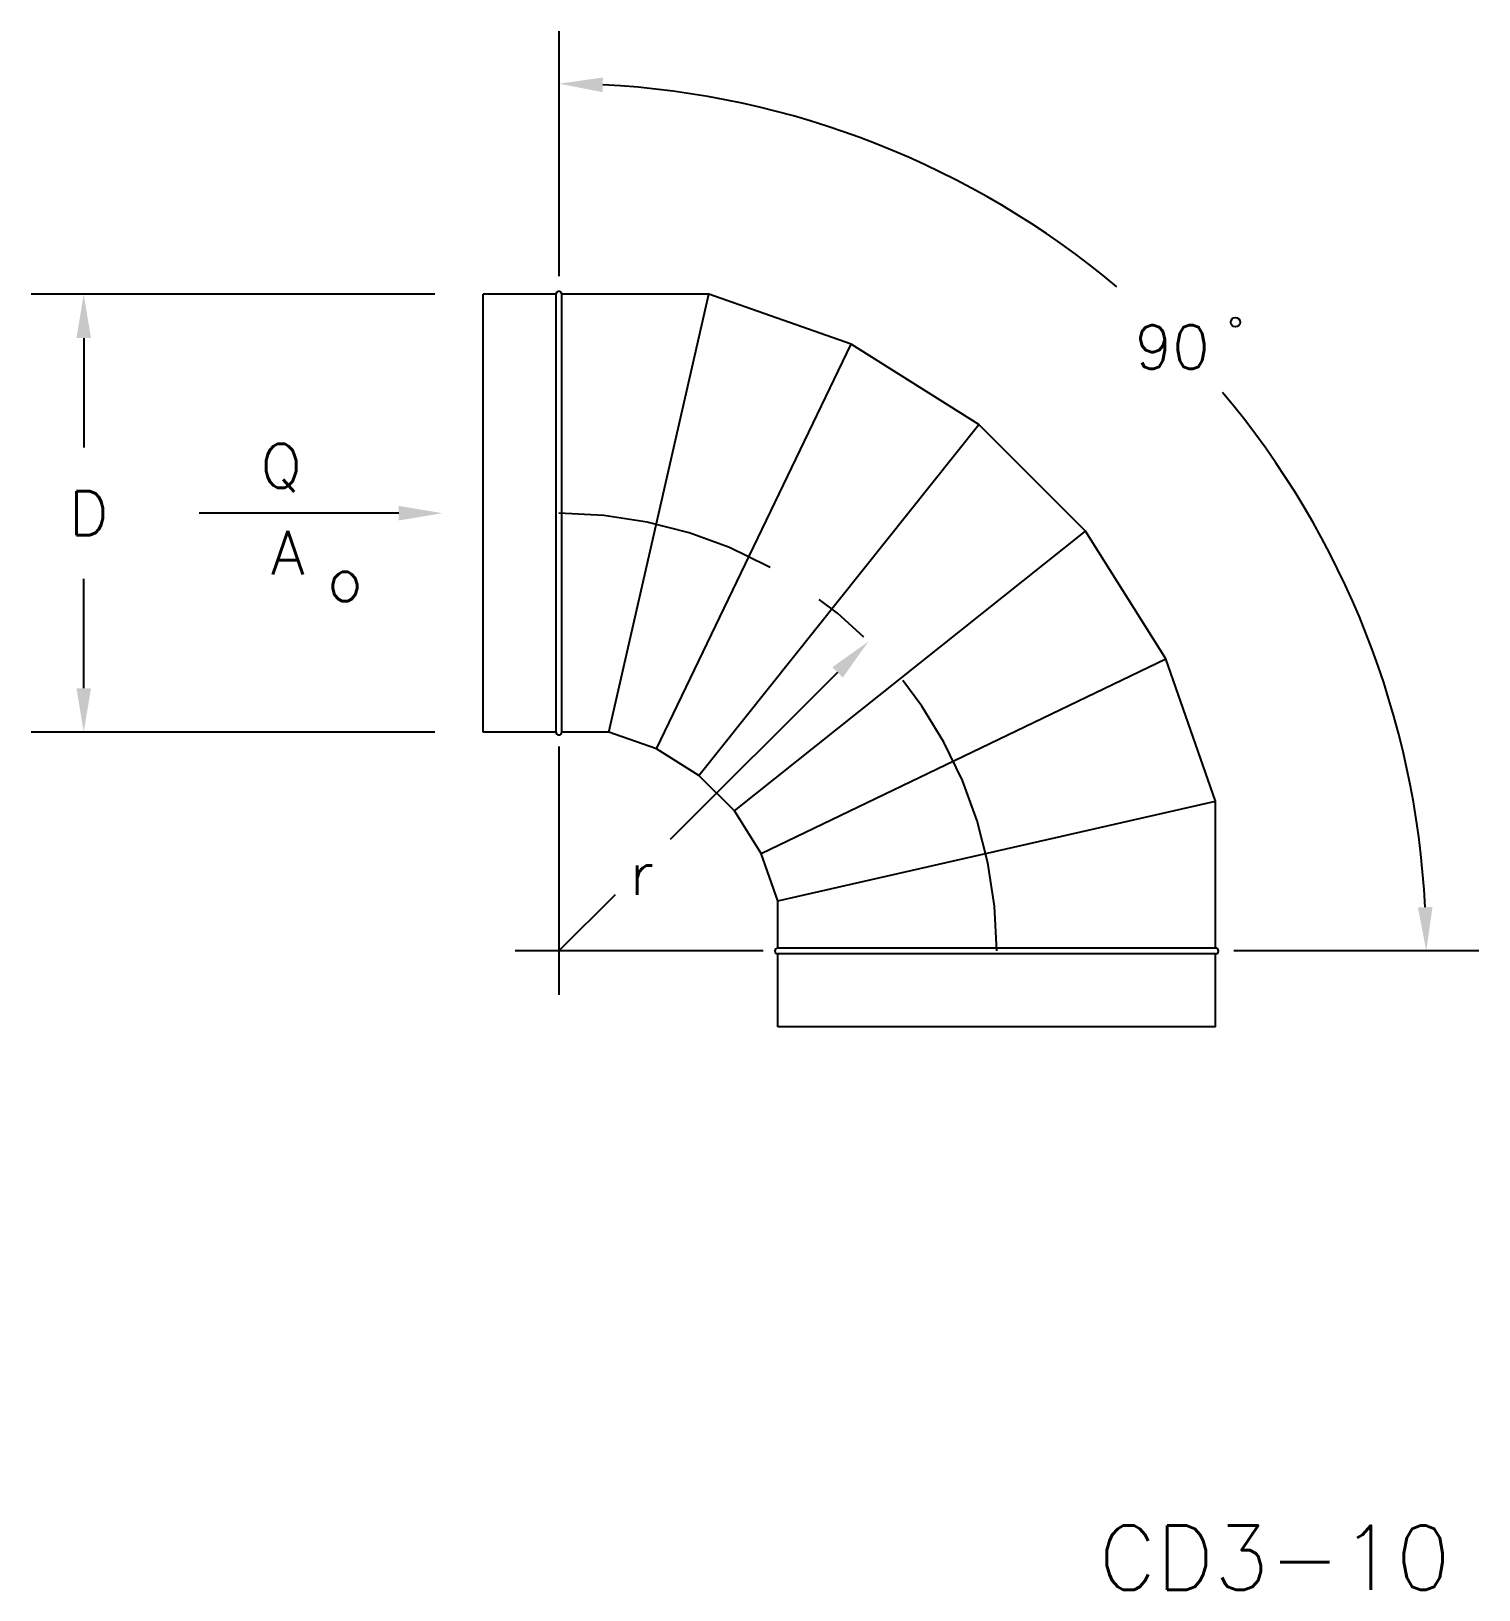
# Model space of a CAD drawing. Extents: x 2.91 to 7.87, y 1.65 to 6.99.
import ezdxf
from ezdxf.enums import TextEntityAlignment as Align

# ---------------------------------------------------------------- set-up
doc = ezdxf.new("R2010")
doc.units = 0
doc.header["$LTSCALE"] = 0.8
doc.header["$MEASUREMENT"] = 0
doc.linetypes.add('CENTER', pattern=[2, 1.25, -0.25, 0.25, -0.25])
doc.layers.get('0').update_dxf_attribs({"linetype": 'CONTINUOUS'})
doc.layers.add('NUMBER', color=7, linetype='CONTINUOUS')
doc.styles.add('ROMANS', font='romans')

msp = doc.modelspace()

# ---------------------------------------------------------------- linework, layer by layer
for p, q in [((4.7156, 6.9937), (4.7156, 6.1545)), ((4.2904, 6.092), (2.9073, 6.092)), ((4.7056, 6.092), (4.4556, 6.092)), ((4.4556, 4.592), (4.4556, 6.092)), ((4.7056, 4.592), (4.7056, 6.092)), ((5.2292, 6.092), (4.7256, 6.092)), ((4.7256, 4.592), (4.7256, 6.092)), ((4.8868, 4.592), (5.2292, 6.092)), ((5.717, 5.9213), (5.2292, 6.092)), ((3.0873, 5.942), (3.0873, 5.567)), ((5.0494, 4.5351), (5.717, 5.9213)), ((6.1546, 5.6463), (5.717, 5.9213)), ((5.1953, 4.4434), (6.1546, 5.6463)), ((6.52, 5.2809), (6.1546, 5.6463)), ((3.6387, 5.342), (3.4824, 5.342)), ((4.1669, 5.342), (3.6387, 5.342)), ((5.3171, 4.3216), (6.52, 5.2809)), ((6.795, 4.8433), (6.52, 5.2809)), ((3.0873, 4.742), (3.0873, 5.117)), ((5.4087, 4.1758), (6.795, 4.8433)), ((6.9656, 4.3555), (6.795, 4.8433)), ((5.6702, 4.7966), (5.0971, 4.2234)), ((4.2904, 4.592), (2.9073, 4.592)), ((4.7056, 4.592), (4.4556, 4.592)), ((4.7156, 4.542), (4.7156, 3.692)), ((4.8868, 4.592), (4.7256, 4.592)), ((5.0494, 4.5351), (4.8868, 4.592)), ((5.1953, 4.4434), (5.0494, 4.5351)), ((5.3171, 4.3216), (5.1953, 4.4434)), ((5.4656, 4.0132), (6.9656, 4.3555)), ((6.9656, 3.852), (6.9656, 4.3555)), ((5.4087, 4.1758), (5.3171, 4.3216)), ((5.4656, 4.0132), (5.4087, 4.1758)), ((4.9078, 4.0341), (4.7156, 3.842)), ((5.4656, 3.852), (5.4656, 4.0132)), ((6.9656, 3.852), (5.4656, 3.852)), ((5.4156, 3.842), (4.5656, 3.842)), ((5.4656, 3.582), (5.4656, 3.832)), ((6.9656, 3.832), (5.4656, 3.832)), ((6.9656, 3.582), (6.9656, 3.832)), ((7.8674, 3.842), (7.0281, 3.842)), ((6.9656, 3.582), (5.4656, 3.582))]:
    msp.add_line(p, q)
msp.add_circle((7.0335, 5.9963), 0.0161)
for centre, radius, start, end in [((4.7156, 3.842), 2.9717, 49.9757, 87.1076), ((4.7156, 6.092), 0.01, 0, 180), ((4.7156, 3.842), 2.9717, 2.8924, 40.0975), ((4.7156, 4.592), 0.01, 180, 0), ((5.4656, 3.842), 0.01, 90, 270), ((6.9656, 3.842), 0.01, 270, 90)]:
    msp.add_arc(centre, radius, start, end)
at = {"linetype": 'CENTER'}
msp.add_arc((4.7156, 3.842), 1.5, 0, 90, dxfattribs=at)
for points in [[(4.865, 6.7849), (4.8662, 6.8349), (4.7156, 6.8137)], [(3.1123, 5.942), (3.0623, 5.942), (3.0873, 6.092)], [(4.1669, 5.367), (4.1669, 5.317), (4.3169, 5.342)], [(5.6879, 4.7789), (5.6526, 4.8142), (5.7763, 4.9026)], [(3.1123, 4.742), (3.0623, 4.742), (3.0873, 4.592)], [(7.6586, 3.9913), (7.7086, 3.9926), (7.6874, 3.842)]]:
    msp.add_solid(points)

# ---------------------------------------------------------------- texts
at = {"style": 'ROMANS'}
for s, p in [('90', (6.6884, 5.8368)), ('Q', (3.693, 5.4293)), ('D', (3.0373, 5.267)), ('A', (3.7292, 5.1316)), ('o', (3.9213, 5.0407))]:
    msp.add_text(s, height=0.15, dxfattribs=at).set_placement(p)
msp.add_text('r', height=0.15, dxfattribs=at).set_placement((4.9997, 4.1094), align=Align.MIDDLE)
at = {"layer": 'NUMBER', "style": 'ROMANS'}
msp.add_text('CD3-10', height=0.22, dxfattribs=at).set_placement((6.5642, 1.6528))

doc.saveas('drawing.dxf')
